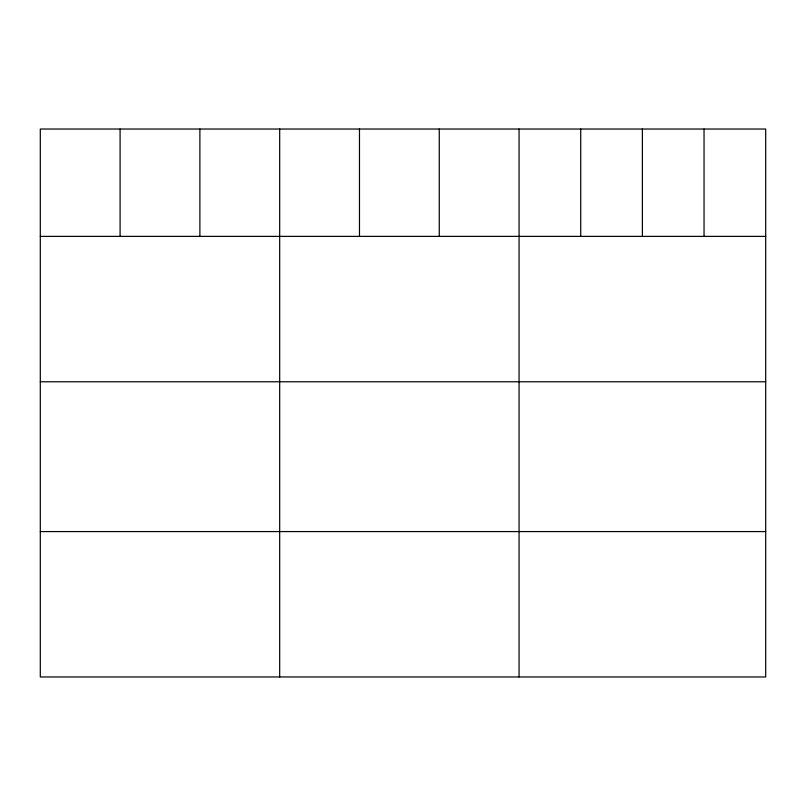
<?xml version="1.0" encoding="UTF-8"?>
<svg xmlns="http://www.w3.org/2000/svg" width="806" height="806" viewBox="0 0 806 806"><rect width="100%" height="100%" fill="white"/><g stroke="black" fill="none" stroke-linecap="round" stroke-linejoin="round"><path stroke-width="1.21" d="M765.7 236.38L765.7 676.969L40.3 676.969L40.3 129.031L765.7 129.031L765.7 236.38L40.3 236.38M40.3 381.772L765.7 381.772M40.3 531.577L765.7 531.577M704.041 129.031L704.041 236.38M642.382 129.031L642.382 236.38M580.723 129.031L580.723 236.38M519.064 129.031L519.064 676.969M439.27 129.031L439.27 236.38M359.476 129.031L359.476 236.38M279.682 129.031L279.682 676.969M199.888 129.031L199.888 236.38M120.094 129.031L120.094 236.38"/></g></svg>
